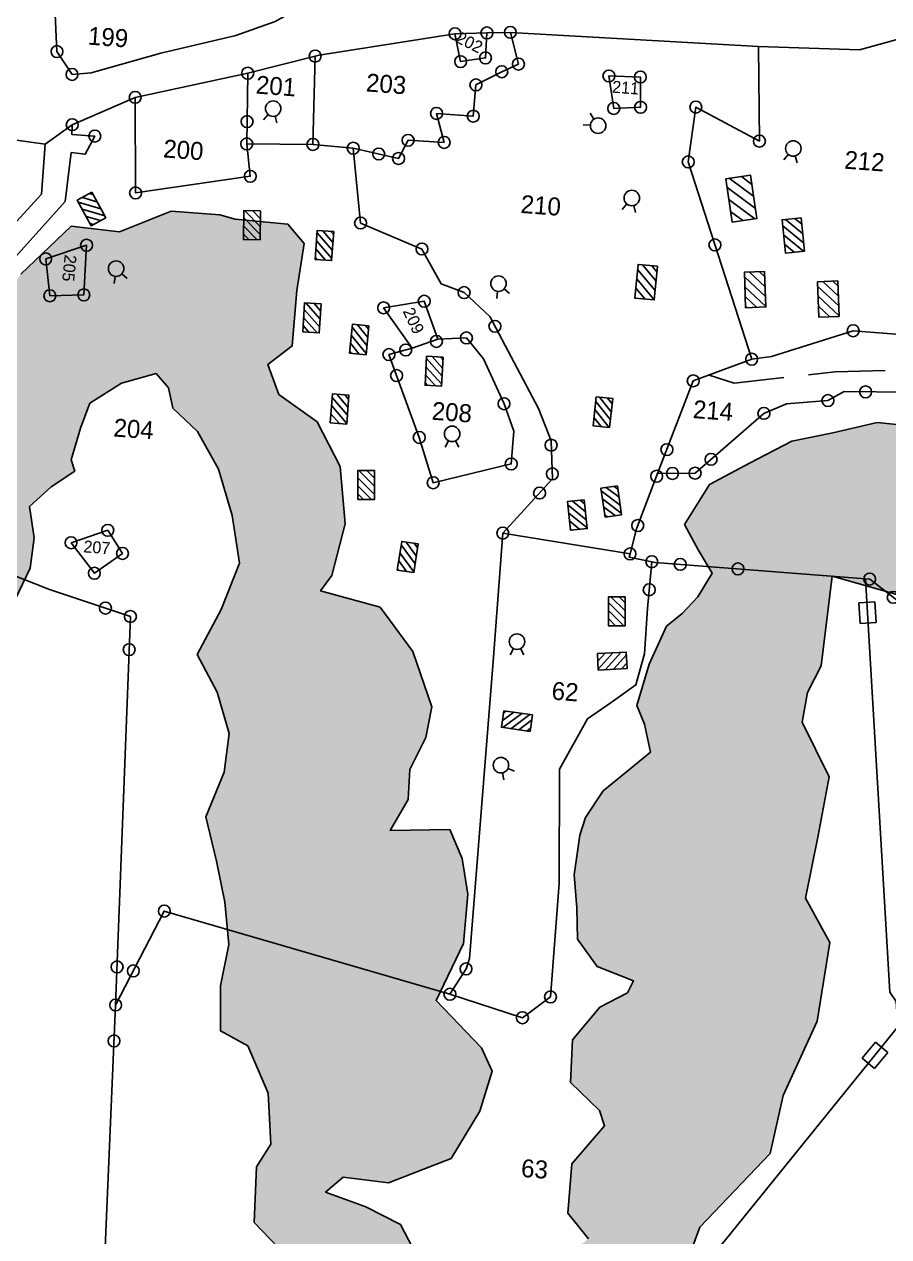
# Model space of a CAD drawing. Header units: metres. Extents: x 316291 to 322492, y 1878982 to 1885656.
# Drawn here: x 318691 to 319157, y 1882038 to 1882691 of the extents above; entities that cross this region are included whole.
import ezdxf

# ---------------------------------------------------------------- set-up
doc = ezdxf.new("R2010")
doc.units = ezdxf.units.M
doc.linetypes.add('DASHED', pattern=[0.75, 0.5, -0.25])
for name, color, linetype in [('LINE_FOOTPATH', 1, 'DASHED'), ('OTHERS', 1, 'Continuous'), ('POLY_HATCH', 12, 'Continuous'), ('POLY_PARCEL', 6, 'Continuous'), ('POLY_ROAD', 30, 'Continuous'), ('SYM_STONE', 1, 'Continuous'), ('SYM_WELL', 1, 'Continuous'), ('TEXT_PARCEL', 7, 'Continuous'), ('VILLAGE BOUNDRY', 3, 'Continuous')]:
    doc.layers.add(name, color=color, linetype=linetype)
doc.styles.add('TEXT_MAP', font='')
doc.styles.get('TEXT_MAP').set_extended_font_data('Kruti Dev 050')

# ---------------------------------------------------------------- blocks, each defined once
blk = doc.blocks.new('MOTWELL')
for points in [[(-1.54, 2.96), (-0.8, 1.55)], [(1.54, 2.96), (0.8, 1.55)]]:
    blk.add_lwpolyline(points)
blk.add_circle((0, 0), 1.74)
blk = doc.blocks.new('STONE')
blk.add_circle((0, 0), 0.851)
blk = doc.blocks.new('STONESQUARE')
at = {"layer": 'SYM_STONE'}
for p, q in [((-1.04, 0.81), (1.04, 0.81)), ((-1.04, -0.81), (-1.04, 0.81)), ((1.04, 0.81), (1.04, -0.81)), ((1.04, -0.81), (-1.04, -0.81))]:
    blk.add_line(p, q, dxfattribs=at)
blk = doc.blocks.new('384')
at = {"layer": 'OTHERS'}
h = blk.add_hatch(dxfattribs=at)
h.set_pattern_fill('ANSI31', color=256, scale=6.920096, angle=102.6482, style=0)
h.set_pattern_definition([(147.64817, (318412.8962, 1881192.6406), (-0.4628824, -0.73074316), [])])
h.paths.add_polyline_path([(318715.99, 1882465.82), (318713.53, 1882465.27), (318714.49, 1882460.99), (318716.95, 1882461.54)])
h = blk.add_hatch(dxfattribs=at)
h.set_pattern_fill('ANSI31', color=256, scale=5.255431, angle=-79.8633, style=0)
h.set_pattern_definition([(325.13666, (318992.39124, 1883414.21), (0.3755143, 0.53902187), [])])
h.paths.add_polyline_path([(318720.06, 1882458.31), (318721.94, 1882458.65), (318721.36, 1882461.93), (318719.48, 1882461.6)])
h = blk.add_hatch(dxfattribs=at)
h.set_pattern_fill('ANSI31', color=256, scale=4.580212, angle=-57.0421, style=0)
h.set_pattern_definition([(347.95789, (318546.1056, 1883315.75686), (0.1194465, 0.55992773), [])])
h.paths.add_polyline_path([(318650.46, 1882455.83), (318651.86, 1882456.74), (318650.28, 1882459.18), (318648.88, 1882458.27)])
h = blk.add_hatch(dxfattribs=at)
h.set_pattern_fill('ANSI31', color=256, scale=4.580212, angle=-86.1813, style=0)
h.set_pattern_definition([(318.81866, (318993.366, 1883257.4958), (0.3769768, 0.43090023), [])])
h.paths.add_polyline_path([(318665.79, 1882455.59), (318667.45, 1882455.7), (318667.26, 1882458.6), (318665.6, 1882458.49)])
h = blk.add_hatch(dxfattribs=at)
h.set_pattern_fill('ANSI31', color=256, scale=4.580212, angle=-90, style=0)
h.set_pattern_definition([(315, (319053.3505, 1883232.4579), (0.40483733, 0.40483733), [])])
h.paths.add_polyline_path([(318673.1, 1882454.15), (318674.76, 1882454.15), (318674.76, 1882457.06), (318673.1, 1882457.06)])
h = blk.add_hatch(dxfattribs=at)
h.set_pattern_fill('ANSI31', color=256, scale=5.336714, angle=-91.0063, style=0)
h.set_pattern_definition([(313.99371, (319164.2799, 1883351.61294), (0.4799147, 0.4633464), [])])
h.paths.add_polyline_path([(318705.36, 1882452.67), (318707.3, 1882452.64), (318707.36, 1882456.03), (318705.42, 1882456.06)])
h = blk.add_hatch(dxfattribs=at)
h.set_pattern_fill('ANSI31', color=256, scale=5.594686, angle=96.2615, style=0)
h.set_pattern_definition([(141.26153, (318360.1003, 1881460.61755), (-0.4376209, -0.54548925), [])])
h.paths.add_polyline_path([(318718.12, 1882456.3), (318716.1, 1882456.08), (318716.48, 1882452.55), (318718.51, 1882452.77)])
h = blk.add_hatch(dxfattribs=at)
h.set_pattern_fill('ANSI31', color=256, scale=5.594686, angle=96.2615, style=0)
h.set_pattern_definition([(141.26153, (318367.496, 1881460.2218), (-0.4376209, -0.54548925), [])])
h.paths.add_polyline_path([(318725.51, 1882455.91), (318723.49, 1882455.68), (318723.88, 1882452.15), (318725.9, 1882452.38)])
h = blk.add_hatch(dxfattribs=at)
h.set_pattern_fill('ANSI31', color=256, scale=4.580212, angle=-89.2249, style=0)
h.set_pattern_definition([(315.77515, (319042.0974, 1883230.20026), (0.39932344, 0.41027712), [])])
h.paths.add_polyline_path([(318672.41, 1882446.82), (318674.07, 1882446.84), (318674.03, 1882449.75), (318672.37, 1882449.73)])
h = blk.add_hatch(dxfattribs=at)
h.set_pattern_fill('ANSI31', color=256, scale=4.580212, angle=-91.3989, style=0)
h.set_pattern_definition([(313.60111, (319076.378, 1883213.835), (0.4145999, 0.39483346), [])])
h.paths.add_polyline_path([(318677.24, 1882445.04), (318678.9, 1882445), (318678.97, 1882447.91), (318677.31, 1882447.95)])
h = blk.add_hatch(dxfattribs=at)
h.set_pattern_fill('ANSI31', color=256, scale=4.580212, angle=-88.7531, style=0)
h.set_pattern_definition([(316.24689, (319048.2548, 1883228.8034), (0.39593197, 0.41355097), [])])
h.paths.add_polyline_path([(318685.03, 1882442.4), (318686.69, 1882442.44), (318686.63, 1882445.35), (318684.96, 1882445.31)])
h = blk.add_hatch(dxfattribs=at)
h.set_pattern_fill('ANSI31', color=256, scale=4.580212, angle=-92.1237, style=0)
h.set_pattern_definition([(312.876335, (319110.9519, 1883203.30566), (0.4195611, 0.38955744), [])])
h.paths.add_polyline_path([(318702.12, 1882439.62), (318703.78, 1882439.56), (318703.89, 1882442.47), (318702.22, 1882442.53)])
h = blk.add_hatch(dxfattribs=at)
h.set_pattern_fill('ANSI31', color=256, scale=4.580212, angle=90, style=0)
h.set_pattern_definition([(135, (318297.2398, 1881662.5258), (-0.40483733, -0.40483733), [])])
h.paths.add_polyline_path([(318677.49, 1882440.83), (318675.83, 1882440.83), (318675.83, 1882437.93), (318677.49, 1882437.93)])
h = blk.add_hatch(dxfattribs=at)
h.set_pattern_fill('ANSI31', color=256, scale=4.580212, angle=93.9306, style=0)
h.set_pattern_definition([(138.930644, (318354.61304, 1881630.9481), (-0.3761339, -0.4316362), [])])
h.paths.add_polyline_path([(318680.62, 1882433.49), (318678.96, 1882433.38), (318679.16, 1882430.48), (318680.82, 1882430.59)])
h = blk.add_hatch(dxfattribs=at)
h.set_pattern_fill('ANSI31', color=256, scale=4.580212, angle=-77.4565, style=0)
h.set_pattern_definition([(327.5435, (318906.1571, 1883272.89466), (0.30725153, 0.48309733), [])])
h.paths.add_polyline_path([(318704.01, 1882430.58), (318705.64, 1882430.94), (318705.01, 1882433.78), (318703.38, 1882433.42)])
h = blk.add_hatch(dxfattribs=at)
h.set_pattern_fill('ANSI31', color=256, scale=4.580212, angle=-79.7438, style=0)
h.set_pattern_definition([(325.25621, (318936.2682, 1883262.57635), (0.3262872, 0.47045), [])])
h.paths.add_polyline_path([(318700.67, 1882429), (318702.31, 1882429.3), (318701.79, 1882432.16), (318700.15, 1882431.86)])
h = blk.add_hatch(dxfattribs=at)
h.set_pattern_fill('ANSI31', color=256, scale=4.580212, angle=85.4206, style=0)
h.set_pattern_definition([(130.42058, (318244.3525, 1881681.0352), (-0.43586752, -0.37122235), [])])
h.paths.add_polyline_path([(318685.53, 1882426.5), (318683.87, 1882426.63), (318683.64, 1882423.73), (318685.3, 1882423.6)])
h = blk.add_hatch(dxfattribs=at)
h.set_pattern_fill('ANSI31', color=256, scale=4.580212, angle=-85.7896, style=0)
h.set_pattern_definition([(319.210425, (319027.25017, 1883223.8782), (0.3740217, 0.43346775), [])])
h.paths.add_polyline_path([(318705.16, 1882419.75), (318706.83, 1882419.87), (318706.61, 1882422.77), (318704.95, 1882422.65)])
h = blk.add_hatch(dxfattribs=at)
h.set_pattern_fill('ANSI31', color=256, scale=4.580212, angle=7.1165, style=0)
h.set_pattern_definition([(52.1165, (317887.929, 1882696.51033), (-0.45187276, 0.3515644), [])])
h.paths.add_polyline_path([(318707.35, 1882415.61), (318707.14, 1882417.26), (318704.26, 1882416.9), (318704.47, 1882415.25)])
h = blk.add_hatch(dxfattribs=at)
h.set_pattern_fill('ANSI31', color=256, scale=4.580212, angle=-3.879, style=0)
h.set_pattern_definition([(41.12104, (317947.3146, 1882840.6392), (-0.3765231, 0.43129673), [])])
h.paths.add_polyline_path([(318698.12, 1882408.6), (318698.23, 1882410.27), (318695.33, 1882410.46), (318695.22, 1882408.8)])
at = {"layer": 'POLY_HATCH', "ltscale": 10}
h = blk.add_hatch(dxfattribs=at)
h.set_pattern_fill('ZIGZAG', color=256, style=0)
h.set_pattern_definition([(0, (318409.4973, 1882188.463), (3.175, 3.175), [3.175, -3.175]), (90, (318412.6723, 1882188.463), (-3.175, 3.175), [3.175, -3.175])])
h.paths.add_polyline_path([(318821, 1882516.47), (318811.26, 1882514.82), (318807.36, 1882512.35), (318804.51, 1882506.91), (318806.14, 1882501.67), (318810.66, 1882497.63), (318814.1, 1882497.22), (318818.35, 1882498.94), (318821.97, 1882501.56), (318823.31, 1882504.86), (318820.09, 1882508.1), (318818.87, 1882511), (318821.63, 1882513.22)])
h.paths.add_polyline_path([(318777.65, 1882529.9), (318770.75, 1882537.68), (318770.8, 1882545.46), (318773.02, 1882549.51), (318785, 1882548.63), (318794.02, 1882547.65), (318804.3, 1882547.32), (318807.23, 1882546.77), (318807.04, 1882543.81), (318808.11, 1882540.64), (318809.23, 1882537.46), (318810.68, 1882534.88), (318810.27, 1882531.27), (318811.18, 1882528.04), (318812.25, 1882524.7), (318814.74, 1882522.07), (318816.8, 1882519.77), (318816.33, 1882518.29), (318811.42, 1882517.19), (318804.82, 1882515.55), (318802.05, 1882517.85), (318798.29, 1882521.19), (318795.75, 1882523.44), (318795.88, 1882528.09), (318798.16, 1882532.42), (318803.01, 1882534.94), (318802.49, 1882537.02), (318798.62, 1882536.47), (318790.7, 1882533.95), (318782.01, 1882531.21)])
h.paths.add_polyline_path([(318693.22, 1882322.75), (318693.83, 1882323.78), (318695.47, 1882324.25), (318695.56, 1882326.3), (318694.38, 1882328.82), (318694.4, 1882332.09), (318696.12, 1882336.42), (318696.31, 1882338.43), (318699.43, 1882339.52), (318701.39, 1882340.13), (318700.04, 1882342.25), (318698.35, 1882345.11), (318697.65, 1882348.62), (318697.67, 1882350.49), (318698.47, 1882352.54), (318700.91, 1882354.48), (318706.04, 1882356.83), (318707.77, 1882358.36), (318705.5, 1882360.78), (318705.52, 1882365.73), (318708.5, 1882369.75), (318707.9, 1882371.25), (318704.78, 1882373.84), (318704.66, 1882378.1), (318707.17, 1882381.57), (318709.81, 1882383.24), (318710.31, 1882384.47), (318706.57, 1882385.63), (318704.41, 1882388.22), (318704.12, 1882391.32), (318703.59, 1882394.62), (318703.88, 1882398.61), (318704.3, 1882400.42), (318705.86, 1882403.21), (318708.06, 1882405.29), (318710.32, 1882407.44), (318709.49, 1882410.2), (318708.58, 1882412), (318709.52, 1882416.23), (318710.97, 1882420.15), (318712.42, 1882421.54), (318713.87, 1882423.32), (318715.15, 1882425.77), (318713.56, 1882427.99), (318712.01, 1882430.44), (318714.21, 1882434.63), (318718.12, 1882437.08), (318722.12, 1882439.57), (318726.13, 1882440.7), (318730.51, 1882442.06), (318734.11, 1882441.96), (318737.74, 1882441.17), (318741.04, 1882439.16), (318744.36, 1882437.29), (318747.48, 1882435.11), (318747.94, 1882432.89), (318747.82, 1882430.92), (318749.72, 1882430.4), (318751.44, 1882429.21), (318751.9, 1882426.66), (318752.15, 1882424), (318752.24, 1882422.91), (318753.14, 1882424.07), (318759.09, 1882425.4), (318760.51, 1882425.91), (318762.98, 1882424.61), (318766.79, 1882424.24), (318769.36, 1882423.66), (318771.73, 1882422.64), (318773.01, 1882421.24), (318773.95, 1882419.7), (318775.26, 1882418.07), (318776.64, 1882416.16), (318778.06, 1882414.12), (318779.54, 1882411.83), (318780.79, 1882409.28), (318782.13, 1882407.74), (318781.94, 1882405.73), (318781.89, 1882403.45), (318780.85, 1882401.54), (318780.19, 1882399.73), (318783.34, 1882398.85), (318786.87, 1882398.85), (318790.4, 1882399.05), (318792.43, 1882398.58), (318794.12, 1882397.18), (318795.47, 1882395.3), (318795.38, 1882394.38), (318796.97, 1882395.65), (318799.44, 1882395.85), (318802.05, 1882395.92), (318805, 1882396.12), (318807.78, 1882396.09), (318810.42, 1882394.86), (318813.1, 1882393.57), (318814.48, 1882392.17), (318815.62, 1882389.38), (318820.18, 1882386.06), (318820.4, 1882382.95), (318821.15, 1882379.05), (318825.31, 1882370.13), (318827.79, 1882364.83), (318825.24, 1882358.47), (318821.36, 1882352.32), (318818.18, 1882343.94), (318812.62, 1882346.39), (318800.42, 1882349.88), (318790.46, 1882353.16), (318782.18, 1882363.29), (318771.17, 1882372.02), (318769.25, 1882379.01), (318764.74, 1882384.87), (318760.3, 1882387.04), (318758.24, 1882393.95), (318751.77, 1882402.2), (318744.67, 1882410.58), (318738.21, 1882419.73), (318734.47, 1882424.9), (318727.16, 1882426.38), (318726.71, 1882417.35), (318725.56, 1882414.56), (318725.24, 1882411.56), (318728.35, 1882406.32), (318727.69, 1882400.38), (318726.88, 1882394.02), (318729.65, 1882389.76), (318728.98, 1882381.8), (318726.15, 1882374.12), (318725.28, 1882368.25), (318718.81, 1882360.36), (318717.03, 1882354.14), (318710.56, 1882346.94), (318709.49, 1882342.36), (318710.42, 1882338.7), (318705.77, 1882333.04), (318701.96, 1882327.25), (318702.35, 1882323.82), (318700.84, 1882321.66), (318698.15, 1882322.71), (318695.28, 1882322.1), (318694.03, 1882321.66)])
h.paths.add_polyline_path([(318603.78, 1882345.5), (318596.26, 1882351.19), (318593.03, 1882357.95), (318590.51, 1882364.93), (318590.56, 1882368.9), (318593.09, 1882373.84), (318599.59, 1882375.98), (318604.47, 1882375.66), (318600.88, 1882381.89), (318591.26, 1882380.49), (318590.56, 1882389.08), (318591.9, 1882392.94), (318599.05, 1882396.27), (318603.08, 1882399.6), (318606.68, 1882399.38), (318608.88, 1882401.96), (318608.4, 1882404.43), (318609.31, 1882407.97), (318614.52, 1882409.9), (318619.09, 1882412.37), (318622.33, 1882412.24), (318624.56, 1882416.56), (318628.38, 1882418.17), (318631.12, 1882419.35), (318633.54, 1882418.6), (318634.02, 1882423.97), (318634.18, 1882427.3), (318631.44, 1882433.74), (318634.07, 1882437.71), (318636.92, 1882441.36), (318640.09, 1882444.36), (318643.8, 1882450.48), (318648.47, 1882455.64), (318653.36, 1882455.42), (318658.35, 1882457.89), (318663.24, 1882457.89), (318664.8, 1882457.57), (318670.12, 1882457.46), (318671.89, 1882455.64), (318671.51, 1882450.91), (318671.46, 1882445.33), (318669.15, 1882443.29), (318670.49, 1882440.39), (318674.52, 1882437.92), (318677.15, 1882433.63), (318678.07, 1882427.94), (318677.15, 1882422.68), (318676.13, 1882421.07), (318682.2, 1882419.89), (318685.8, 1882415.7), (318688.11, 1882410.33), (318687.74, 1882407.22), (318686.39, 1882403.89), (318686.45, 1882400.89), (318684.89, 1882397.67), (318690.85, 1882398.2), (318692.3, 1882395.41), (318693.11, 1882391.87), (318693.05, 1882386.93), (318690.74, 1882381.03), (318695.63, 1882376.63), (318696.87, 1882374.37), (318695.95, 1882370.29), (318693.43, 1882365.36), (318687.36, 1882362.46), (318682.79, 1882362.67), (318681.13, 1882361.06), (318685.27, 1882359.88), (318688.86, 1882358.38), (318690.74, 1882355.37), (318691.66, 1882351.51), (318689.78, 1882350.86), (318687.36, 1882350), (318686.66, 1882347.86), (318682.2, 1882345.93), (318681.29, 1882343.89), (318682.31, 1882341.74), (318687.52, 1882341.2), (318690.48, 1882338.73), (318689.99, 1882334.98), (318687.36, 1882331.11), (318683.87, 1882328.96), (318683.55, 1882327.35), (318688.54, 1882326.39), (318692.46, 1882323.49), (318693.06, 1882320.47), (318692.4, 1882318.6), (318691.35, 1882315.14), (318689.14, 1882312.15), (318688.37, 1882311.47), (318687.05, 1882312.26), (318689.05, 1882317.54), (318689.69, 1882319.56), (318687.82, 1882322.1), (318681.56, 1882325.11), (318682.02, 1882331.08), (318681.32, 1882336.6), (318679.48, 1882340.92), (318680.25, 1882346.47), (318681.23, 1882350.04), (318678.54, 1882353.61), (318674.23, 1882357.48), (318674.04, 1882363.07), (318675.29, 1882365.43), (318674.66, 1882370.51), (318672.27, 1882375.07), (318669.41, 1882376.37), (318669.08, 1882380.86), (318669.61, 1882385.05), (318668.88, 1882389.26), (318667.76, 1882393.31), (318666.37, 1882397.63), (318667.86, 1882402.26), (318668.05, 1882406.13), (318666.56, 1882410.18), (318664.28, 1882413.78), (318666.32, 1882418.48), (318667.81, 1882423.24), (318666.73, 1882427.94), (318665, 1882432.46), (318662.65, 1882436.06), (318659.99, 1882438.22), (318659.42, 1882440.21), (318658.07, 1882441.55), (318654.69, 1882440.32), (318651.65, 1882438.09), (318650.91, 1882435.52), (318650.21, 1882432.29), (318650.67, 1882431.2), (318648.43, 1882429.45), (318646.42, 1882427.32), (318647.09, 1882424.24), (318646.93, 1882421.18), (318645.68, 1882417.93), (318644.08, 1882414.64), (318642.21, 1882410.86), (318640.14, 1882407.13), (318639.24, 1882403.81), (318638.22, 1882396.91), (318635.8, 1882393.55), (318632.83, 1882389.71), (318632.78, 1882383.81), (318630.98, 1882380.79), (318625.98, 1882378.57), (318625.35, 1882374.66), (318628.04, 1882370.54), (318629.4, 1882366.63), (318627.05, 1882362.49), (318625.56, 1882357.82), (318625.54, 1882352.13), (318625.97, 1882346.61), (318626.43, 1882342.94), (318625.28, 1882341.85), (318620.29, 1882344.38), (318614.82, 1882346.27), (318609.24, 1882347.78)])
at = {"layer": 'LINE_FOOTPATH', "ltscale": 10}
blk.add_lwpolyline([(318713.34, 1882445.55), (318715.91, 1882444.93), (318725.92, 1882446.8), (318732.29, 1882447.47), (318742.61, 1882449.39)], dxfattribs=at)
at = {"layer": 'OTHERS'}
for points in [[(318714.49, 1882460.99), (318713.53, 1882465.27), (318715.99, 1882465.82), (318716.95, 1882461.54)], [(318721.36, 1882461.93), (318721.94, 1882458.65), (318720.06, 1882458.31), (318719.48, 1882461.6)], [(318650.28, 1882459.18), (318651.86, 1882456.74), (318650.46, 1882455.83), (318648.88, 1882458.27)], [(318667.26, 1882458.6), (318667.45, 1882455.7), (318665.79, 1882455.59), (318665.6, 1882458.49)], [(318674.76, 1882457.06), (318674.76, 1882454.15), (318673.1, 1882454.15), (318673.1, 1882457.06)], [(318707.36, 1882456.03), (318707.3, 1882452.64), (318705.36, 1882452.67), (318705.42, 1882456.06)], [(318716.48, 1882452.55), (318716.1, 1882456.08), (318718.12, 1882456.3), (318718.51, 1882452.77)], [(318723.88, 1882452.15), (318723.49, 1882455.68), (318725.51, 1882455.91), (318725.9, 1882452.38)], [(318674.03, 1882449.75), (318674.07, 1882446.84), (318672.41, 1882446.82), (318672.37, 1882449.73)], [(318678.97, 1882447.91), (318678.9, 1882445), (318677.24, 1882445.04), (318677.31, 1882447.95)], [(318686.63, 1882445.35), (318686.69, 1882442.44), (318685.03, 1882442.4), (318684.96, 1882445.31)], [(318703.89, 1882442.47), (318703.78, 1882439.56), (318702.12, 1882439.62), (318702.22, 1882442.53)], [(318675.83, 1882437.93), (318675.83, 1882440.83), (318677.49, 1882440.83), (318677.49, 1882437.93)], [(318679.16, 1882430.48), (318678.96, 1882433.38), (318680.62, 1882433.49), (318680.82, 1882430.59)], [(318705.01, 1882433.78), (318705.64, 1882430.94), (318704.01, 1882430.58), (318703.38, 1882433.42)], [(318701.79, 1882432.16), (318702.31, 1882429.3), (318700.67, 1882429), (318700.15, 1882431.86)], [(318683.64, 1882423.73), (318683.87, 1882426.63), (318685.53, 1882426.5), (318685.3, 1882423.6)], [(318706.61, 1882422.77), (318706.83, 1882419.87), (318705.16, 1882419.75), (318704.95, 1882422.65)], [(318704.26, 1882416.9), (318707.14, 1882417.26), (318707.35, 1882415.61), (318704.47, 1882415.25)], [(318695.33, 1882410.46), (318698.23, 1882410.27), (318698.12, 1882408.6), (318695.22, 1882408.8)]]:
    blk.add_lwpolyline(points, close=True, dxfattribs=at)
at = {"layer": 'POLY_HATCH', "ltscale": 10}
for points in [[(318643.8, 1882450.48), (318648.47, 1882455.64), (318653.36, 1882455.42), (318658.35, 1882457.89), (318663.24, 1882457.89), (318664.8, 1882457.57), (318670.12, 1882457.46), (318671.89, 1882455.64), (318671.51, 1882450.91), (318671.46, 1882445.33), (318669.15, 1882443.29), (318670.49, 1882440.39), (318674.52, 1882437.92), (318677.15, 1882433.63), (318678.07, 1882427.94), (318677.15, 1882422.68), (318676.13, 1882421.07), (318682.2, 1882419.89), (318685.8, 1882415.7), (318688.11, 1882410.33), (318687.74, 1882407.22), (318686.39, 1882403.89), (318686.45, 1882400.89), (318684.89, 1882397.67), (318690.85, 1882398.2), (318692.3, 1882395.41), (318693.11, 1882391.87), (318693.05, 1882386.93), (318690.74, 1882381.03), (318695.63, 1882376.63), (318696.87, 1882374.37), (318695.95, 1882370.29), (318693.43, 1882365.36), (318687.36, 1882362.46), (318682.79, 1882362.67), (318681.13, 1882361.06), (318685.27, 1882359.88), (318688.86, 1882358.38), (318690.74, 1882355.37)], [(318678.54, 1882353.61), (318674.23, 1882357.48), (318674.04, 1882363.07), (318675.29, 1882365.43), (318674.66, 1882370.51), (318672.27, 1882375.07), (318669.41, 1882376.37), (318669.08, 1882380.86), (318669.61, 1882385.05), (318668.88, 1882389.26), (318667.76, 1882393.31), (318666.37, 1882397.63), (318667.86, 1882402.26), (318668.05, 1882406.13), (318666.56, 1882410.18), (318664.28, 1882413.78), (318666.32, 1882418.48), (318667.81, 1882423.24), (318666.73, 1882427.94), (318665, 1882432.46), (318662.65, 1882436.06), (318659.99, 1882438.22), (318659.42, 1882440.21), (318658.07, 1882441.55), (318654.69, 1882440.32), (318651.65, 1882438.09), (318650.91, 1882435.52), (318650.21, 1882432.29), (318650.67, 1882431.2), (318648.43, 1882429.45), (318646.42, 1882427.32), (318647.09, 1882424.24), (318646.93, 1882421.18), (318645.68, 1882417.93)], [(318707.77, 1882358.36), (318705.5, 1882360.78), (318705.52, 1882365.73), (318708.5, 1882369.75), (318707.9, 1882371.25), (318704.78, 1882373.84), (318704.66, 1882378.1), (318707.17, 1882381.57), (318709.81, 1882383.24), (318710.31, 1882384.47), (318706.57, 1882385.63), (318704.41, 1882388.22), (318704.12, 1882391.32), (318703.59, 1882394.62), (318703.88, 1882398.61), (318704.3, 1882400.42), (318705.86, 1882403.21), (318708.06, 1882405.29), (318710.32, 1882407.44), (318709.49, 1882410.2), (318708.58, 1882412), (318709.52, 1882416.23), (318710.97, 1882420.15), (318712.42, 1882421.54), (318713.87, 1882423.32), (318715.15, 1882425.77), (318713.56, 1882427.99), (318712.01, 1882430.44), (318714.21, 1882434.63), (318718.12, 1882437.08), (318722.12, 1882439.57), (318726.13, 1882440.7), (318730.51, 1882442.06), (318734.11, 1882441.96)], [(318782.18, 1882363.29), (318771.17, 1882372.02), (318769.25, 1882379.01), (318764.74, 1882384.87), (318760.3, 1882387.04), (318758.24, 1882393.95), (318751.77, 1882402.2), (318744.67, 1882410.58), (318738.21, 1882419.73), (318734.47, 1882424.9), (318727.16, 1882426.38), (318726.71, 1882417.35), (318725.56, 1882414.56), (318725.24, 1882411.56), (318728.35, 1882406.32), (318727.69, 1882400.38), (318726.88, 1882394.02), (318729.65, 1882389.76), (318728.98, 1882381.8), (318726.15, 1882374.12), (318725.28, 1882368.25), (318718.81, 1882360.36), (318717.03, 1882354.14)]]:
    blk.add_lwpolyline(points, dxfattribs=at)
at = {"layer": 'POLY_PARCEL'}
for points in [[(318676.08, 1882465.54), (318680.68, 1882464.85), (318681.5, 1882466.74), (318685.12, 1882466.8), (318684.14, 1882469.64), (318687.83, 1882469.64), (318687.86, 1882472.78), (318690.35, 1882474.29), (318691.96, 1882475.18), (318690.91, 1882478.29)], [(318685.39, 1882477.73), (318686.16, 1882474.99), (318688.62, 1882475.55), (318688.57, 1882478.06)], [(318715.83, 1882478.75), (318716.62, 1882469.29), (318710.01, 1882472.21), (318709.66, 1882466.68), (318717.48, 1882447.45)], [(318672.02, 1882465.61), (318671.58, 1882474.45)], [(318665.4, 1882465.17), (318664.97, 1882472.24)], [(318665.4, 1882465.17), (318666, 1882461.96), (318654.66, 1882459.44), (318653.9, 1882468.98)], [(318672.02, 1882465.61), (318665.4, 1882465.17)], [(318676.08, 1882465.54), (318672.02, 1882465.61)], [(318693.91, 1882428.21), (318698.48, 1882434.01), (318698.04, 1882437.78), (318696.55, 1882440.93), (318690.98, 1882449.74), (318688.24, 1882451.95), (318685.88, 1882452.64), (318683.7, 1882455.98), (318677.37, 1882458.12), (318676.08, 1882465.54)], [(318708.94, 1882435.31), (318712.68, 1882435.64), (318719.11, 1882442.13), (318721.28, 1882443.26), (318725.41, 1882443.89), (318726.95, 1882444.9), (318733.41, 1882445.34), (318742.26, 1882444.9), (318742.74, 1882450.98)], [(318742.74, 1882450.98), (318742.34, 1882450.98), (318727.41, 1882451.05), (318719.44, 1882447.88), (318717.48, 1882447.45)], [(318680.31, 1882449.82), (318684.32, 1882450.78), (318685.95, 1882447.11)], [(318680.31, 1882449.82), (318683.46, 1882446)], [(318685.95, 1882447.11), (318688.81, 1882447.44), (318690.66, 1882445.48), (318693.06, 1882441.14), (318694.25, 1882438.48), (318694.23, 1882435.18), (318686.57, 1882432.72), (318684.84, 1882437.14), (318681.19, 1882445.19), (318683.46, 1882446)], [(318717.48, 1882447.45), (318711.8, 1882444.85), (318708.94, 1882435.31)], [(318683.46, 1882446), (318685.95, 1882447.11)], [(318708.94, 1882435.31), (318707.24, 1882429.65), (318706.78, 1882427.09)], [(318692.08, 1882381.75), (318693.5, 1882384.4), (318693.78, 1882385.47), (318693.91, 1882415.31), (318693.91, 1882428.21)], [(318693.91, 1882428.21), (318706.78, 1882427.09)], [(318706.78, 1882427.09), (318706.71, 1882426.74), (318709.02, 1882426.47)], [(318692.08, 1882381.75), (318699.5, 1882379.95), (318702.15, 1882382.24), (318702.18, 1882393.62), (318701.33, 1882405.06), (318703.76, 1882410.28), (318706.02, 1882412.1), (318708.34, 1882414.04), (318708.96, 1882417.21), (318708.93, 1882421.78), (318709.02, 1882426.47)], [(318709.02, 1882426.47), (318709.35, 1882426.43), (318730.5, 1882426.37)], [(318737.1, 1882381.84), (318736.73, 1882384.36), (318736.04, 1882385.26), (318730.5, 1882426.37)], [(318730.5, 1882426.37), (318730.92, 1882426.37), (318764.03, 1882404.54), (318774.08, 1882375.65), (318780.69, 1882377.92), (318798.47, 1882384.26), (318801.73, 1882363.18), (318804.99, 1882347.43)], [(318658.75, 1882378.17), (318657.32, 1882417.09), (318649.01, 1882419.19), (318640.5, 1882421.81), (318637.28, 1882420.92)], [(318658.75, 1882378.17), (318662.91, 1882387.92), (318692.08, 1882381.75)], [(318737.1, 1882381.84), (318721.45, 1882359.28), (318698.02, 1882326.15), (318689.14, 1882313.04), (318686.41, 1882310.08)], [(318686.41, 1882310.08), (318660.26, 1882331.11), (318658.75, 1882378.17)]]:
    blk.add_lwpolyline(points, dxfattribs=at)
for points in [[(318701.09, 1882474.67), (318704.24, 1882474.8), (318704.49, 1882471.78), (318701.82, 1882471.46)], [(318646.17, 1882452.18), (318650.15, 1882453.85), (318650.25, 1882448.87), (318646.86, 1882448.52)], [(318650.83, 1882424.01), (318654.41, 1882425.53), (318656.05, 1882423.33), (318653.39, 1882421.14)]]:
    blk.add_lwpolyline(points, close=True, dxfattribs=at)
at = {"layer": 'POLY_ROAD'}
for points in [[(318647.64, 1882502.39), (318645.72, 1882498.29), (318645.85, 1882497.15), (318642.78, 1882489.83), (318643.42, 1882488.85), (318645.2, 1882477.41), (318645.74, 1882472.97), (318647.42, 1882470.8), (318649.31, 1882471.11), (318656.14, 1882473.59), (318663.5, 1882475.91), (318667.34, 1882477.61), (318670.93, 1882479.98)], [(318715.83, 1882478.75), (318725.94, 1882479.16), (318730.44, 1882480.78), (318730.72, 1882483.28), (318737.01, 1882483.68)], [(318671.58, 1882474.45), (318671.97, 1882474.58), (318685.39, 1882477.73)], [(318685.39, 1882477.73), (318688.57, 1882478.06)], [(318688.57, 1882478.06), (318690.91, 1882478.29)], [(318690.91, 1882478.29), (318715.83, 1882478.75)], [(318664.97, 1882472.24), (318671.58, 1882474.45)], [(318653.9, 1882468.98), (318664.97, 1882472.24)], [(318647.82, 1882465.78), (318653.9, 1882468.98)], [(318615.8, 1882420.96), (318618.24, 1882423.13), (318624.61, 1882428.26), (318632.96, 1882438.99), (318647.7, 1882458.06), (318647.92, 1882462.99), (318649.33, 1882462.93), (318650.16, 1882464.81), (318647.86, 1882464.81), (318647.82, 1882465.78)], [(318645.27, 1882463.64), (318647.82, 1882465.78)], [(318645.27, 1882463.64), (318645.26, 1882458.6), (318626.65, 1882434.95), (318621.58, 1882428.65), (318618.12, 1882426.21), (318616.66, 1882425.75), (318615.34, 1882423.52), (318614.03, 1882422.38), (318613.26, 1882421.56)], [(318642.36, 1882463.82), (318645.27, 1882463.64)]]:
    blk.add_lwpolyline(points, dxfattribs=at)
at = {"layer": 'SYM_STONE', "xscale": 0.7, "yscale": 0.7, "zscale": 0.7}
for p in [(318690.91, 1882478.29), (318685.39, 1882477.73), (318688.57, 1882478.06), (318686.16, 1882474.99), (318688.62, 1882475.55), (318691.96, 1882475.18), (318701.09, 1882474.67), (318704.24, 1882474.8), (318671.58, 1882474.45), (318690.35, 1882474.29), (318645.74, 1882472.97), (318664.97, 1882472.24), (318687.86, 1882472.78), (318710.01, 1882472.21), (318701.82, 1882471.46), (318704.49, 1882471.78), (318647.42, 1882470.8), (318653.9, 1882468.98), (318684.14, 1882469.64), (318687.83, 1882469.64), (318716.62, 1882469.29), (318665.27, 1882467.4), (318681.5, 1882466.74), (318685.12, 1882466.8), (318709.66, 1882466.68), (318647.82, 1882465.78), (318665.4, 1882465.17), (318672.02, 1882465.61), (318676.08, 1882465.54), (318678.67, 1882465.15), (318650.16, 1882464.81), (318680.68, 1882464.85), (318666, 1882461.96), (318654.66, 1882459.44), (318677.37, 1882458.12), (318712.95, 1882458.59), (318683.7, 1882455.98), (318650.15, 1882453.85), (318646.17, 1882452.18), (318688.24, 1882451.95), (318684.32, 1882450.78), (318727.41, 1882451.05), (318680.31, 1882449.82), (318646.86, 1882448.52), (318650.25, 1882448.87), (318691.57, 1882448.81), (318685.84, 1882446.86), (318688.81, 1882447.44), (318717.48, 1882447.45), (318682.84, 1882445.78), (318681.19, 1882445.19), (318711.8, 1882444.85), (318729.11, 1882445.04), (318682.11, 1882443.15), (318725.41, 1882443.89), (318719.11, 1882442.13), (318693.06, 1882441.14), (318684.84, 1882437.14), (318698.08, 1882437.36), (318709.68, 1882437.78), (318714.17, 1882437.14), (318694.23, 1882435.18), (318698.42, 1882434.5), (318708.86, 1882435.05), (318710.42, 1882435.44), (318712.68, 1882435.64), (318686.57, 1882432.72), (318697.28, 1882432.49), (318707.34, 1882429.98), (318693.91, 1882428.21), (318706.78, 1882427.09), (318709.02, 1882426.47), (318711.88, 1882426.42), (318717.68, 1882426.4), (318730.92, 1882426.37), (318654.41, 1882425.53), (318650.83, 1882424.01), (318708.97, 1882423.65), (318733.41, 1882424.72), (318656.05, 1882423.33), (318653.39, 1882421.14), (318654.76, 1882417.74), (318657.32, 1882417.09), (318657.44, 1882413.77), (318662.91, 1882387.92), (318693.5, 1882384.4), (318658.61, 1882381.99), (318660.26, 1882381.71), (318692.08, 1882381.75), (318702.15, 1882382.24), (318699.5, 1882379.95), (318658.75, 1882378.17), (318658.86, 1882374.57)]:
    blk.add_blockref('STONE', p, dxfattribs=at)
at = {"layer": 'SYM_STONE'}
for p, rotation in [((318730.95, 1882423), 97.6753896648033), ((318735.02, 1882378.84), 54.13688454870904)]:
    blk.add_blockref('STONESQUARE', p, dxfattribs=dict(at, rotation=rotation))
at = {"layer": 'SYM_WELL'}
for p, xscale, yscale, zscale, rotation in [((318700.38, 1882469.62), 0.4455939227315218, 0.4455939227315218, 0.4455939227315218, 63.68066945995428), ((318667.78, 1882468.89), 0.4455939227315218, 0.4455939227315218, 0.4455939227315218, 171.657137926113), ((318720.06, 1882468.81), 0.4455939227315218, 0.4455939227315218, 0.4455939227315218, 171.657137926113), ((318704.29, 1882462.65), 0.4455939227315218, 0.4455939227315218, 0.4455939227315218, 171.657137926113), ((318691.61, 1882453.1), 0.4455939227315217, 0.4455939227315217, 0.4455939227315217, 204.7084496955072), ((318653.28, 1882451.73), 0.4455939227315217, 0.4455939227315217, 0.4455939227315217, 204.7084496955072), ((318688.1, 1882437.74), 0.4455939227315217, 0.4455939227315217, 0.4455939227315217, 184.1674831638119), ((318696.14, 1882417.48), 0.4455939227315217, 0.4455939227315217, 0.4455939227315217, 184.1674831638119), ((318695.46, 1882405.01), 0.4455939227315218, 0.4455939227315218, 0.4455939227315218, 222.6690130411151)]:
    blk.add_blockref('MOTWELL', p, dxfattribs=dict(at, xscale=xscale, yscale=yscale, zscale=zscale, rotation=rotation))
at = {"layer": 'TEXT_PARCEL', "style": 'TEXT_MAP'}
for s, rotation, p in [('202', 337.6342, (318685.44, 1882476.94)), ('205', 268.6395, (318648.04, 1882452.78)), ('209', 299.5283, (318682.22, 1882449.63))]:
    blk.add_text(s, height=1.2, rotation=rotation, dxfattribs=at).set_placement(p)
for s, height, p in [('199', 1.8, (318648.74, 1882473.9)), ('211', 1.2, (318701.51, 1882473.03)), ('203', 1.8, (318676.88, 1882471.31)), ('201', 1.8, (318665.89, 1882470.27)), ('212', 1.8, (318725.27, 1882467.18)), ('200', 1.8, (318657.11, 1882463.2)), ('210', 1.8, (318693.25, 1882460.33)), ('214', 1.8, (318712, 1882441.13)), ('208', 1.8, (318685.91, 1882439.01)), ('204', 1.8, (318654.23, 1882434.95)), ('207', 1.2, (318652.11, 1882423.15)), ('62', 1.8, (318699.99, 1882411.95)), ('63', 1.8, (318700.51, 1882364.04))]:
    blk.add_text(s, height=height, dxfattribs=at).set_placement(p)
blk = doc.blocks.new('5633')
at = {"layer": 'VILLAGE BOUNDRY', "xscale": 5.37816689501093, "yscale": 5.37816689501093, "zscale": 5.37816689501093, "rotation": 355.7107211870309}
blk.add_blockref('384', (-2147435.81, -8085047.37), dxfattribs=at)

msp = doc.modelspace()

# ---------------------------------------------------------------- block references
at = {"layer": 'VILLAGE BOUNDRY'}
msp.add_blockref('5633', (0, 0), dxfattribs=at)

doc.saveas('drawing.dxf')
